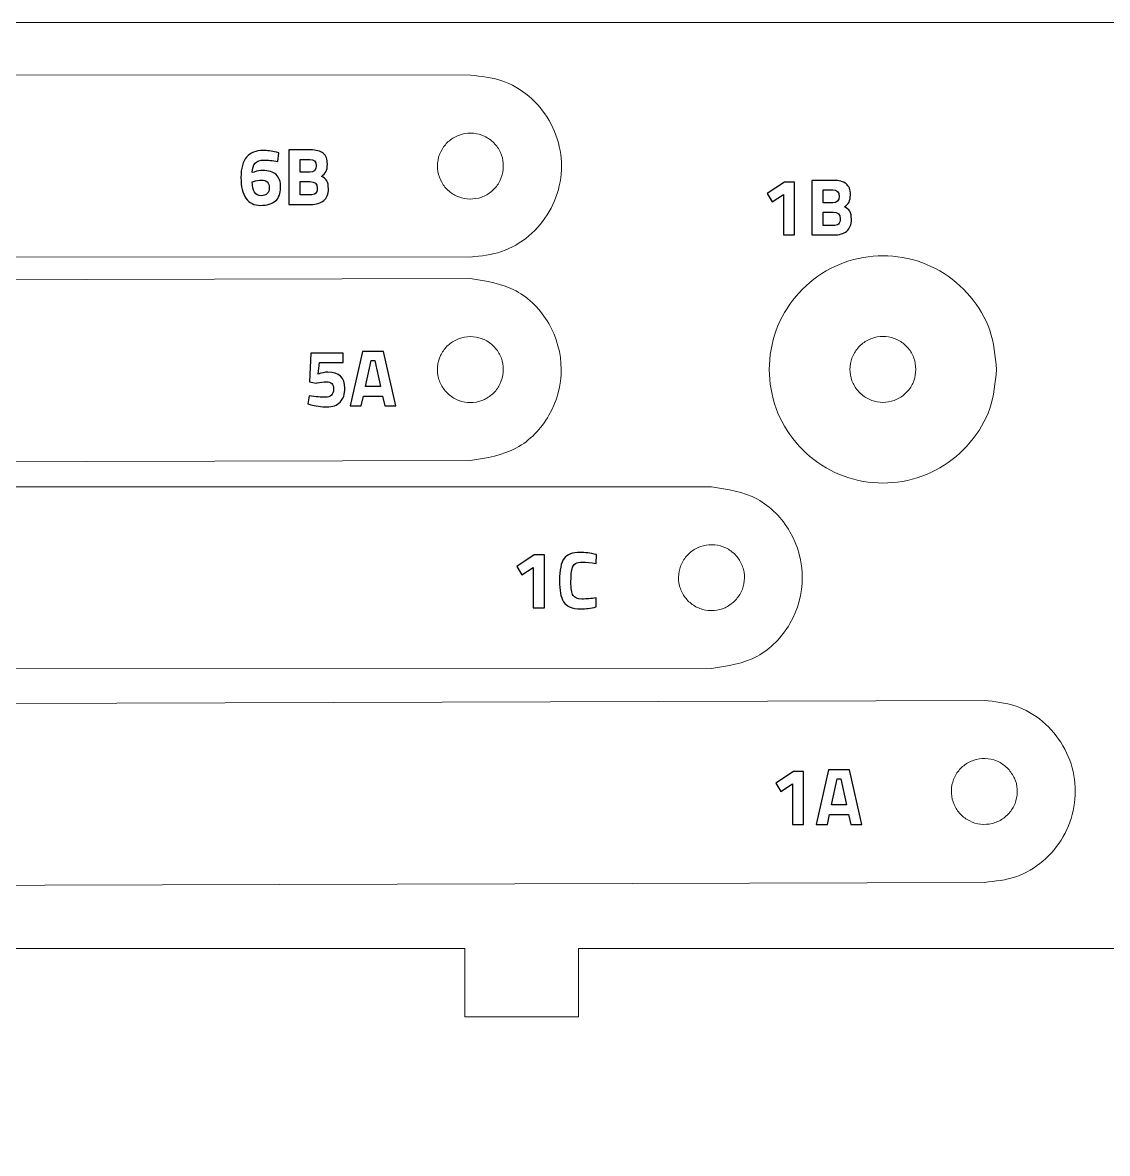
# Model space of a CAD drawing. Header units: millimetres. Extents: x -81 to 463, y -143 to -16.
# Drawn here: x 119.08 to 166.79, y -78.55 to -28.81 of the extents above; entities that cross this region are included whole.
import ezdxf

# ---------------------------------------------------------------- set-up
doc = ezdxf.new("R2010")
doc.units = ezdxf.units.MM
doc.header["$MEASUREMENT"] = 0
doc.layers.add('Layer 1', color=7, linetype='Continuous')

msp = doc.modelspace()

# ---------------------------------------------------------------- linework, layer by layer
at = {"layer": 'Layer 1', "lineweight": 9}
msp.add_lwpolyline([(71.367, -128.295), (240.489, -128.295), (240.489, -28.812), (71.367, -28.812), (71.367, -128.295)], close=True, dxfattribs=at)
for points in [[(99.376, -31.112), (99.376, -31.112), (138.776, -31.124), (138.776, -31.124)], [(99.374, -39.113), (99.374, -39.113), (138.774, -39.123), (138.774, -39.123)], [(99.363, -40.172), (99.363, -40.172), (138.763, -40.073), (138.763, -40.073)], [(99.383, -48.172), (99.383, -48.172), (138.783, -48.073), (138.783, -48.073)], [(99.38, -49.231), (99.38, -49.231), (149.38, -49.227), (149.38, -49.227)], [(99.38, -57.231), (99.38, -57.231), (149.38, -57.227), (149.38, -57.227)], [(99.366, -58.819), (99.366, -58.819), (161.365, -58.63), (161.365, -58.63)], [(99.391, -66.819), (99.391, -66.819), (161.389, -66.63), (161.389, -66.63)], [(89.864, -69.542), (89.864, -69.542), (138.524, -69.542), (138.524, -69.542)], [(138.524, -69.542), (138.524, -69.542), (138.524, -72.543), (138.524, -72.543)], [(143.524, -72.543), (143.524, -72.543), (143.524, -69.542), (143.524, -69.542)], [(143.524, -69.542), (143.524, -69.542), (190.924, -69.542), (190.924, -69.542)], [(138.524, -72.543), (138.524, -72.543), (143.524, -72.543), (143.524, -72.543)]]:
    msp.add_open_spline(points, degree=3, dxfattribs=at)
for points, knots in [([(138.774, -39.123), (139.242, -39.076), (139.71, -39.028), (140.149, -38.881), (140.149, -38.881), (140.583, -38.735), (140.988, -38.492), (141.342, -38.193), (141.342, -38.193), (141.701, -37.89), (142.007, -37.529), (142.241, -37.125), (142.241, -37.125), (142.475, -36.721), (142.638, -36.273), (142.718, -35.812), (142.718, -35.812), (142.798, -35.358), (142.798, -34.89), (142.719, -34.436), (142.719, -34.436), (142.638, -33.975), (142.476, -33.527), (142.242, -33.123), (142.242, -33.123), (142.008, -32.719), (141.703, -32.358), (141.344, -32.054), (141.344, -32.054), (140.99, -31.755), (140.584, -31.512), (140.151, -31.366), (140.151, -31.366), (139.712, -31.218), (139.244, -31.171), (138.776, -31.123)], [0, 0, 0, 0, 0.1, 0.1, 0.1, 0.1, 0.2, 0.2, 0.2, 0.2, 0.3, 0.3, 0.3, 0.3, 0.4, 0.4, 0.4, 0.4, 0.5, 0.5, 0.5, 0.5, 0.6, 0.6, 0.6, 0.6, 0.7, 0.7, 0.7, 0.7, 0.8, 0.8, 0.8, 0.8, 1, 1, 1, 1]), ([(140.201, -35.386), (140.215, -35.217), (140.228, -35.047), (140.204, -34.88), (140.204, -34.88), (140.181, -34.717), (140.121, -34.556), (140.038, -34.41), (140.038, -34.41), (139.953, -34.263), (139.845, -34.13), (139.716, -34.02), (139.716, -34.02), (139.587, -33.91), (139.439, -33.823), (139.28, -33.764), (139.28, -33.764), (139.123, -33.706), (138.956, -33.675), (138.789, -33.673), (138.789, -33.673), (138.62, -33.672), (138.45, -33.7), (138.29, -33.757), (138.29, -33.757), (138.13, -33.813), (137.981, -33.898), (137.85, -34.006), (137.85, -34.006), (137.721, -34.113), (137.611, -34.242), (137.526, -34.386), (137.526, -34.386), (137.44, -34.532), (137.38, -34.693), (137.349, -34.86), (137.349, -34.86), (137.318, -35.026), (137.317, -35.199), (137.345, -35.366), (137.345, -35.366), (137.373, -35.53), (137.43, -35.69), (137.512, -35.836), (137.512, -35.836), (137.596, -35.983), (137.705, -36.116), (137.834, -36.226), (137.834, -36.226), (137.963, -36.336), (138.112, -36.423), (138.27, -36.482), (138.27, -36.482), (138.427, -36.541), (138.594, -36.571), (138.761, -36.573), (138.761, -36.573), (138.93, -36.575), (139.101, -36.546), (139.26, -36.49), (139.26, -36.49), (139.419, -36.433), (139.568, -36.348), (139.7, -36.24), (139.7, -36.24), (139.83, -36.133), (139.943, -36.005), (140.024, -35.86), (140.024, -35.86), (140.105, -35.714), (140.153, -35.55), (140.201, -35.386)], [0, 0, 0, 0, 0.052632, 0.052632, 0.052632, 0.052632, 0.105263, 0.105263, 0.105263, 0.105263, 0.157895, 0.157895, 0.157895, 0.157895, 0.210526, 0.210526, 0.210526, 0.210526, 0.263158, 0.263158, 0.263158, 0.263158, 0.315789, 0.315789, 0.315789, 0.315789, 0.368421, 0.368421, 0.368421, 0.368421, 0.421053, 0.421053, 0.421053, 0.421053, 0.473684, 0.473684, 0.473684, 0.473684, 0.526316, 0.526316, 0.526316, 0.526316, 0.578947, 0.578947, 0.578947, 0.578947, 0.631579, 0.631579, 0.631579, 0.631579, 0.684211, 0.684211, 0.684211, 0.684211, 0.736842, 0.736842, 0.736842, 0.736842, 0.789474, 0.789474, 0.789474, 0.789474, 0.842105, 0.842105, 0.842105, 0.842105, 0.894737, 0.894737, 0.894737, 0.894737, 1, 1, 1, 1]), ([(161.92, -44.066), (161.86, -43.481), (161.8, -42.896), (161.615, -42.347), (161.615, -42.347), (161.433, -41.806), (161.13, -41.3), (160.756, -40.858), (160.756, -40.858), (160.376, -40.41), (159.925, -40.028), (159.42, -39.735), (159.42, -39.735), (158.915, -39.443), (158.356, -39.24), (157.78, -39.14), (157.78, -39.14), (157.212, -39.041), (156.627, -39.041), (156.06, -39.14), (156.06, -39.14), (155.484, -39.24), (154.926, -39.443), (154.42, -39.735), (154.42, -39.735), (153.914, -40.028), (153.459, -40.41), (153.084, -40.858), (153.084, -40.858), (152.715, -41.3), (152.422, -41.806), (152.224, -42.347), (152.224, -42.347), (152.024, -42.896), (151.92, -43.481), (151.92, -44.066), (151.92, -44.066), (151.92, -44.65), (152.024, -45.235), (152.224, -45.784), (152.224, -45.784), (152.422, -46.325), (152.715, -46.831), (153.084, -47.273), (153.084, -47.273), (153.459, -47.721), (153.914, -48.103), (154.42, -48.396), (154.42, -48.396), (154.926, -48.688), (155.484, -48.891), (156.06, -48.991), (156.06, -48.991), (156.627, -49.09), (157.212, -49.09), (157.78, -48.991), (157.78, -48.991), (158.356, -48.891), (158.915, -48.688), (159.42, -48.396), (159.42, -48.396), (159.925, -48.103), (160.376, -47.721), (160.756, -47.273), (160.756, -47.273), (161.13, -46.831), (161.433, -46.325), (161.615, -45.784), (161.615, -45.784), (161.8, -45.235), (161.86, -44.65), (161.92, -44.066)], [0, 0, 0, 0, 0.052632, 0.052632, 0.052632, 0.052632, 0.105263, 0.105263, 0.105263, 0.105263, 0.157895, 0.157895, 0.157895, 0.157895, 0.210526, 0.210526, 0.210526, 0.210526, 0.263158, 0.263158, 0.263158, 0.263158, 0.315789, 0.315789, 0.315789, 0.315789, 0.368421, 0.368421, 0.368421, 0.368421, 0.421053, 0.421053, 0.421053, 0.421053, 0.473684, 0.473684, 0.473684, 0.473684, 0.526316, 0.526316, 0.526316, 0.526316, 0.578947, 0.578947, 0.578947, 0.578947, 0.631579, 0.631579, 0.631579, 0.631579, 0.684211, 0.684211, 0.684211, 0.684211, 0.736842, 0.736842, 0.736842, 0.736842, 0.789474, 0.789474, 0.789474, 0.789474, 0.842105, 0.842105, 0.842105, 0.842105, 0.894737, 0.894737, 0.894737, 0.894737, 1, 1, 1, 1]), ([(138.783, -48.073), (139.487, -47.961), (140.191, -47.848), (140.798, -47.52), (140.798, -47.52), (141.387, -47.202), (141.885, -46.681), (142.228, -46.082), (142.228, -46.082), (142.581, -45.464), (142.77, -44.763), (142.768, -44.063), (142.768, -44.063), (142.766, -43.363), (142.574, -42.663), (142.218, -42.047), (142.218, -42.047), (141.872, -41.45), (141.372, -40.931), (140.781, -40.616), (140.781, -40.616), (140.172, -40.291), (139.468, -40.182), (138.763, -40.073)], [0, 0, 0, 0, 0.142857, 0.142857, 0.142857, 0.142857, 0.285714, 0.285714, 0.285714, 0.285714, 0.428571, 0.428571, 0.428571, 0.428571, 0.571429, 0.571429, 0.571429, 0.571429, 0.714286, 0.714286, 0.714286, 0.714286, 1, 1, 1, 1]), ([(140.218, -44.197), (140.215, -44.026), (140.212, -43.856), (140.172, -43.693), (140.172, -43.693), (140.133, -43.532), (140.058, -43.378), (139.961, -43.241), (139.961, -43.241), (139.862, -43.102), (139.741, -42.981), (139.603, -42.884), (139.603, -42.884), (139.464, -42.787), (139.307, -42.715), (139.143, -42.671), (139.143, -42.671), (138.982, -42.629), (138.813, -42.614), (138.647, -42.629), (138.647, -42.629), (138.478, -42.644), (138.311, -42.688), (138.158, -42.76), (138.158, -42.76), (138.004, -42.832), (137.864, -42.931), (137.744, -43.051), (137.744, -43.051), (137.626, -43.17), (137.529, -43.309), (137.459, -43.461), (137.459, -43.461), (137.387, -43.614), (137.343, -43.781), (137.328, -43.949), (137.328, -43.949), (137.314, -44.118), (137.329, -44.29), (137.374, -44.453), (137.374, -44.453), (137.418, -44.615), (137.49, -44.768), (137.585, -44.905), (137.585, -44.905), (137.683, -45.044), (137.805, -45.165), (137.944, -45.262), (137.944, -45.262), (138.083, -45.359), (138.239, -45.432), (138.403, -45.475), (138.403, -45.475), (138.564, -45.518), (138.733, -45.532), (138.9, -45.518), (138.9, -45.518), (139.069, -45.503), (139.235, -45.458), (139.388, -45.386), (139.388, -45.386), (139.541, -45.314), (139.681, -45.215), (139.802, -45.095), (139.802, -45.095), (139.921, -44.976), (140.021, -44.838), (140.087, -44.686), (140.087, -44.686), (140.154, -44.532), (140.186, -44.364), (140.218, -44.197)], [0, 0, 0, 0, 0.052632, 0.052632, 0.052632, 0.052632, 0.105263, 0.105263, 0.105263, 0.105263, 0.157895, 0.157895, 0.157895, 0.157895, 0.210526, 0.210526, 0.210526, 0.210526, 0.263158, 0.263158, 0.263158, 0.263158, 0.315789, 0.315789, 0.315789, 0.315789, 0.368421, 0.368421, 0.368421, 0.368421, 0.421053, 0.421053, 0.421053, 0.421053, 0.473684, 0.473684, 0.473684, 0.473684, 0.526316, 0.526316, 0.526316, 0.526316, 0.578947, 0.578947, 0.578947, 0.578947, 0.631579, 0.631579, 0.631579, 0.631579, 0.684211, 0.684211, 0.684211, 0.684211, 0.736842, 0.736842, 0.736842, 0.736842, 0.789474, 0.789474, 0.789474, 0.789474, 0.842105, 0.842105, 0.842105, 0.842105, 0.894737, 0.894737, 0.894737, 0.894737, 1, 1, 1, 1]), ([(158.37, -44.066), (158.353, -43.896), (158.335, -43.727), (158.282, -43.567), (158.282, -43.567), (158.229, -43.41), (158.141, -43.264), (158.032, -43.135), (158.032, -43.135), (157.922, -43.005), (157.791, -42.895), (157.645, -42.81), (157.645, -42.81), (157.498, -42.725), (157.336, -42.666), (157.169, -42.637), (157.169, -42.637), (157.005, -42.608), (156.835, -42.608), (156.671, -42.637), (156.671, -42.637), (156.504, -42.666), (156.342, -42.725), (156.195, -42.81), (156.195, -42.81), (156.048, -42.895), (155.916, -43.005), (155.808, -43.135), (155.808, -43.135), (155.7, -43.264), (155.616, -43.41), (155.558, -43.567), (155.558, -43.567), (155.5, -43.727), (155.47, -43.896), (155.47, -44.066), (155.47, -44.066), (155.47, -44.235), (155.5, -44.405), (155.558, -44.564), (155.558, -44.564), (155.616, -44.721), (155.7, -44.867), (155.808, -44.996), (155.808, -44.996), (155.916, -45.126), (156.048, -45.236), (156.195, -45.321), (156.195, -45.321), (156.342, -45.406), (156.504, -45.465), (156.671, -45.494), (156.671, -45.494), (156.835, -45.523), (157.005, -45.523), (157.169, -45.494), (157.169, -45.494), (157.336, -45.465), (157.498, -45.406), (157.645, -45.321), (157.645, -45.321), (157.791, -45.236), (157.922, -45.126), (158.032, -44.996), (158.032, -44.996), (158.141, -44.867), (158.229, -44.721), (158.282, -44.564), (158.282, -44.564), (158.335, -44.405), (158.353, -44.235), (158.37, -44.066)], [0, 0, 0, 0, 0.052632, 0.052632, 0.052632, 0.052632, 0.105263, 0.105263, 0.105263, 0.105263, 0.157895, 0.157895, 0.157895, 0.157895, 0.210526, 0.210526, 0.210526, 0.210526, 0.263158, 0.263158, 0.263158, 0.263158, 0.315789, 0.315789, 0.315789, 0.315789, 0.368421, 0.368421, 0.368421, 0.368421, 0.421053, 0.421053, 0.421053, 0.421053, 0.473684, 0.473684, 0.473684, 0.473684, 0.526316, 0.526316, 0.526316, 0.526316, 0.578947, 0.578947, 0.578947, 0.578947, 0.631579, 0.631579, 0.631579, 0.631579, 0.684211, 0.684211, 0.684211, 0.684211, 0.736842, 0.736842, 0.736842, 0.736842, 0.789474, 0.789474, 0.789474, 0.789474, 0.842105, 0.842105, 0.842105, 0.842105, 0.894737, 0.894737, 0.894737, 0.894737, 1, 1, 1, 1]), ([(149.38, -57.228), (150.084, -57.117), (150.788, -57.006), (151.396, -56.679), (151.396, -56.679), (151.985, -56.362), (152.484, -55.843), (152.828, -55.244), (152.828, -55.244), (153.183, -54.628), (153.373, -53.928), (153.373, -53.227), (153.373, -53.227), (153.373, -52.527), (153.182, -51.827), (152.828, -51.21), (152.828, -51.21), (152.483, -50.612), (151.985, -50.092), (151.395, -49.776), (151.395, -49.776), (150.787, -49.449), (150.083, -49.339), (149.379, -49.228)], [0, 0, 0, 0, 0.142857, 0.142857, 0.142857, 0.142857, 0.285714, 0.285714, 0.285714, 0.285714, 0.428571, 0.428571, 0.428571, 0.428571, 0.571429, 0.571429, 0.571429, 0.571429, 0.714286, 0.714286, 0.714286, 0.714286, 1, 1, 1, 1]), ([(150.392, -54.265), (150.501, -54.135), (150.61, -54.004), (150.687, -53.854), (150.687, -53.854), (150.762, -53.707), (150.806, -53.541), (150.822, -53.374), (150.822, -53.374), (150.838, -53.204), (150.826, -53.033), (150.784, -52.869), (150.784, -52.869), (150.743, -52.705), (150.671, -52.548), (150.576, -52.408), (150.576, -52.408), (150.481, -52.27), (150.363, -52.149), (150.227, -52.051), (150.227, -52.051), (150.09, -51.952), (149.935, -51.878), (149.771, -51.832), (149.771, -51.832), (149.608, -51.786), (149.437, -51.769), (149.268, -51.782), (149.268, -51.782), (149.101, -51.795), (148.937, -51.837), (148.785, -51.905), (148.785, -51.905), (148.63, -51.975), (148.488, -52.072), (148.366, -52.19), (148.366, -52.19), (148.245, -52.309), (148.145, -52.448), (148.071, -52.601), (148.071, -52.601), (147.999, -52.752), (147.953, -52.915), (147.936, -53.081), (147.936, -53.081), (147.919, -53.25), (147.932, -53.422), (147.974, -53.586), (147.974, -53.586), (148.016, -53.75), (148.087, -53.907), (148.183, -54.047), (148.183, -54.047), (148.277, -54.185), (148.396, -54.306), (148.531, -54.404), (148.531, -54.404), (148.669, -54.503), (148.824, -54.578), (148.987, -54.624), (148.987, -54.624), (149.15, -54.669), (149.321, -54.685), (149.49, -54.673), (149.49, -54.673), (149.658, -54.661), (149.825, -54.622), (149.974, -54.55), (149.974, -54.55), (150.125, -54.477), (150.259, -54.371), (150.392, -54.265)], [0, 0, 0, 0, 0.052632, 0.052632, 0.052632, 0.052632, 0.105263, 0.105263, 0.105263, 0.105263, 0.157895, 0.157895, 0.157895, 0.157895, 0.210526, 0.210526, 0.210526, 0.210526, 0.263158, 0.263158, 0.263158, 0.263158, 0.315789, 0.315789, 0.315789, 0.315789, 0.368421, 0.368421, 0.368421, 0.368421, 0.421053, 0.421053, 0.421053, 0.421053, 0.473684, 0.473684, 0.473684, 0.473684, 0.526316, 0.526316, 0.526316, 0.526316, 0.578947, 0.578947, 0.578947, 0.578947, 0.631579, 0.631579, 0.631579, 0.631579, 0.684211, 0.684211, 0.684211, 0.684211, 0.736842, 0.736842, 0.736842, 0.736842, 0.789474, 0.789474, 0.789474, 0.789474, 0.842105, 0.842105, 0.842105, 0.842105, 0.894737, 0.894737, 0.894737, 0.894737, 1, 1, 1, 1]), ([(161.39, -66.631), (161.857, -66.582), (162.325, -66.533), (162.764, -66.383), (162.764, -66.383), (163.196, -66.236), (163.601, -65.992), (163.953, -65.692), (163.953, -65.692), (164.311, -65.387), (164.616, -65.025), (164.849, -64.621), (164.849, -64.621), (165.081, -64.216), (165.242, -63.768), (165.321, -63.307), (165.321, -63.307), (165.399, -62.852), (165.398, -62.385), (165.317, -61.931), (165.317, -61.931), (165.235, -61.47), (165.071, -61.024), (164.836, -60.62), (164.836, -60.62), (164.601, -60.217), (164.295, -59.857), (163.935, -59.554), (163.935, -59.554), (163.58, -59.256), (163.174, -59.014), (162.741, -58.87), (162.741, -58.87), (162.301, -58.724), (161.833, -58.677), (161.366, -58.631)], [0, 0, 0, 0, 0.1, 0.1, 0.1, 0.1, 0.2, 0.2, 0.2, 0.2, 0.3, 0.3, 0.3, 0.3, 0.4, 0.4, 0.4, 0.4, 0.5, 0.5, 0.5, 0.5, 0.6, 0.6, 0.6, 0.6, 0.7, 0.7, 0.7, 0.7, 0.8, 0.8, 0.8, 0.8, 1, 1, 1, 1]), ([(162.428, -61.631), (162.299, -61.52), (162.169, -61.41), (162.021, -61.331), (162.021, -61.331), (161.875, -61.254), (161.709, -61.208), (161.542, -61.19), (161.542, -61.19), (161.373, -61.172), (161.202, -61.182), (161.037, -61.221), (161.037, -61.221), (160.873, -61.261), (160.715, -61.33), (160.574, -61.424), (160.574, -61.424), (160.435, -61.517), (160.312, -61.634), (160.213, -61.768), (160.213, -61.768), (160.112, -61.904), (160.035, -62.058), (159.987, -62.221), (159.987, -62.221), (159.939, -62.383), (159.92, -62.554), (159.931, -62.724), (159.931, -62.724), (159.941, -62.89), (159.981, -63.055), (160.048, -63.209), (160.048, -63.209), (160.115, -63.364), (160.21, -63.508), (160.327, -63.63), (160.327, -63.63), (160.444, -63.753), (160.583, -63.855), (160.735, -63.931), (160.735, -63.931), (160.884, -64.005), (161.047, -64.052), (161.213, -64.072), (161.213, -64.072), (161.381, -64.091), (161.553, -64.08), (161.718, -64.04), (161.718, -64.04), (161.883, -64.001), (162.041, -63.932), (162.182, -63.838), (162.182, -63.838), (162.321, -63.745), (162.444, -63.628), (162.543, -63.494), (162.543, -63.494), (162.644, -63.358), (162.721, -63.203), (162.769, -63.041), (162.769, -63.041), (162.816, -62.879), (162.835, -62.708), (162.825, -62.538), (162.825, -62.538), (162.815, -62.37), (162.778, -62.203), (162.708, -62.053), (162.708, -62.053), (162.637, -61.901), (162.533, -61.766), (162.428, -61.631)], [0, 0, 0, 0, 0.052632, 0.052632, 0.052632, 0.052632, 0.105263, 0.105263, 0.105263, 0.105263, 0.157895, 0.157895, 0.157895, 0.157895, 0.210526, 0.210526, 0.210526, 0.210526, 0.263158, 0.263158, 0.263158, 0.263158, 0.315789, 0.315789, 0.315789, 0.315789, 0.368421, 0.368421, 0.368421, 0.368421, 0.421053, 0.421053, 0.421053, 0.421053, 0.473684, 0.473684, 0.473684, 0.473684, 0.526316, 0.526316, 0.526316, 0.526316, 0.578947, 0.578947, 0.578947, 0.578947, 0.631579, 0.631579, 0.631579, 0.631579, 0.684211, 0.684211, 0.684211, 0.684211, 0.736842, 0.736842, 0.736842, 0.736842, 0.789474, 0.789474, 0.789474, 0.789474, 0.842105, 0.842105, 0.842105, 0.842105, 0.894737, 0.894737, 0.894737, 0.894737, 1, 1, 1, 1])]:
    msp.add_open_spline(points, degree=3, knots=knots, dxfattribs=at)
at = {"layer": 'Layer 1'}
for points, knots in [([(130.308, -34.914), (130.068, -34.879), (129.86, -34.861), (129.683, -34.861), (129.683, -34.861), (129.349, -34.861), (129.182, -35.042), (129.182, -35.404), (129.182, -35.404), (129.182, -35.404), (129.256, -35.383), (129.256, -35.383), (129.256, -35.383), (129.412, -35.338), (129.535, -35.316), (129.627, -35.316), (129.627, -35.316), (129.893, -35.316), (130.093, -35.377), (130.227, -35.499), (130.227, -35.499), (130.361, -35.622), (130.428, -35.812), (130.428, -36.069), (130.428, -36.069), (130.428, -36.327), (130.352, -36.521), (130.202, -36.653), (130.202, -36.653), (130.051, -36.785), (129.833, -36.851), (129.548, -36.851), (129.548, -36.851), (129.262, -36.851), (129.046, -36.747), (128.9, -36.538), (128.9, -36.538), (128.754, -36.33), (128.681, -36.024), (128.681, -35.619), (128.681, -35.619), (128.681, -35.215), (128.765, -34.917), (128.932, -34.725), (128.932, -34.725), (129.099, -34.533), (129.339, -34.438), (129.652, -34.438), (129.652, -34.438), (129.835, -34.438), (130.031, -34.464), (130.241, -34.515), (130.241, -34.515), (130.241, -34.515), (130.35, -34.54), (130.35, -34.54), (130.35, -34.54), (130.35, -34.54), (130.308, -34.914), (130.308, -34.914)], [0, 0, 0, 0, 0.0625, 0.0625, 0.0625, 0.0625, 0.125, 0.125, 0.125, 0.125, 0.1875, 0.1875, 0.1875, 0.1875, 0.25, 0.25, 0.25, 0.25, 0.3125, 0.3125, 0.3125, 0.3125, 0.375, 0.375, 0.375, 0.375, 0.4375, 0.4375, 0.4375, 0.4375, 0.5, 0.5, 0.5, 0.5, 0.5625, 0.5625, 0.5625, 0.5625, 0.625, 0.625, 0.625, 0.625, 0.6875, 0.6875, 0.6875, 0.6875, 0.75, 0.75, 0.75, 0.75, 0.8125, 0.8125, 0.8125, 0.8125, 0.875, 0.875, 0.875, 0.875, 1, 1, 1, 1]), ([(130.795, -34.409), (130.795, -34.409), (131.737, -34.409), (131.737, -34.409), (131.737, -34.409), (131.986, -34.409), (132.173, -34.459), (132.298, -34.559), (132.298, -34.559), (132.422, -34.659), (132.484, -34.821), (132.484, -35.044), (132.484, -35.044), (132.484, -35.178), (132.464, -35.285), (132.424, -35.364), (132.424, -35.364), (132.385, -35.443), (132.316, -35.512), (132.22, -35.574), (132.22, -35.574), (132.326, -35.618), (132.404, -35.683), (132.454, -35.768), (132.454, -35.768), (132.505, -35.852), (132.53, -35.97), (132.53, -36.12), (132.53, -36.12), (132.53, -36.353), (132.462, -36.526), (132.326, -36.639), (132.326, -36.639), (132.189, -36.752), (131.998, -36.808), (131.751, -36.808), (131.751, -36.808), (131.751, -36.808), (130.795, -36.808), (130.795, -36.808), (130.795, -36.808), (130.795, -36.808), (130.795, -34.409), (130.795, -34.409)], [0, 0, 0, 0, 0.083333, 0.083333, 0.083333, 0.083333, 0.166667, 0.166667, 0.166667, 0.166667, 0.25, 0.25, 0.25, 0.25, 0.333333, 0.333333, 0.333333, 0.333333, 0.416667, 0.416667, 0.416667, 0.416667, 0.5, 0.5, 0.5, 0.5, 0.583333, 0.583333, 0.583333, 0.583333, 0.666667, 0.666667, 0.666667, 0.666667, 0.75, 0.75, 0.75, 0.75, 0.833333, 0.833333, 0.833333, 0.833333, 1, 1, 1, 1]), ([(131.712, -34.826), (131.712, -34.826), (131.281, -34.826), (131.281, -34.826), (131.281, -34.826), (131.281, -34.826), (131.281, -35.397), (131.281, -35.397), (131.281, -35.397), (131.281, -35.397), (131.715, -35.397), (131.715, -35.397), (131.715, -35.397), (131.899, -35.397), (131.991, -35.302), (131.991, -35.111), (131.991, -35.111), (131.991, -34.921), (131.898, -34.826), (131.712, -34.826)], [0, 0, 0, 0, 0.166667, 0.166667, 0.166667, 0.166667, 0.333333, 0.333333, 0.333333, 0.333333, 0.5, 0.5, 0.5, 0.5, 0.666667, 0.666667, 0.666667, 0.666667, 1, 1, 1, 1]), ([(129.585, -35.739), (129.474, -35.739), (129.359, -35.759), (129.239, -35.799), (129.239, -35.799), (129.239, -35.799), (129.179, -35.817), (129.179, -35.817), (129.179, -35.817), (129.179, -36.224), (129.311, -36.427), (129.574, -36.427), (129.574, -36.427), (129.687, -36.427), (129.774, -36.396), (129.835, -36.334), (129.835, -36.334), (129.896, -36.272), (129.927, -36.184), (129.927, -36.071), (129.927, -36.071), (129.927, -35.85), (129.813, -35.739), (129.585, -35.739)], [0, 0, 0, 0, 0.142857, 0.142857, 0.142857, 0.142857, 0.285714, 0.285714, 0.285714, 0.285714, 0.428571, 0.428571, 0.428571, 0.428571, 0.571429, 0.571429, 0.571429, 0.571429, 0.714286, 0.714286, 0.714286, 0.714286, 1, 1, 1, 1]), ([(131.726, -35.806), (131.726, -35.806), (131.281, -35.806), (131.281, -35.806), (131.281, -35.806), (131.281, -35.806), (131.281, -36.392), (131.281, -36.392), (131.281, -36.392), (131.281, -36.392), (131.726, -36.392), (131.726, -36.392), (131.726, -36.392), (131.832, -36.392), (131.91, -36.371), (131.961, -36.328), (131.961, -36.328), (132.011, -36.286), (132.036, -36.209), (132.036, -36.096), (132.036, -36.096), (132.036, -35.903), (131.933, -35.806), (131.726, -35.806)], [0, 0, 0, 0, 0.142857, 0.142857, 0.142857, 0.142857, 0.285714, 0.285714, 0.285714, 0.285714, 0.428571, 0.428571, 0.428571, 0.428571, 0.571429, 0.571429, 0.571429, 0.571429, 0.714286, 0.714286, 0.714286, 0.714286, 1, 1, 1, 1]), ([(153.798, -35.753), (153.798, -35.753), (154.74, -35.753), (154.74, -35.753), (154.74, -35.753), (154.989, -35.753), (155.176, -35.803), (155.3, -35.903), (155.3, -35.903), (155.425, -36.003), (155.488, -36.165), (155.488, -36.388), (155.488, -36.388), (155.488, -36.522), (155.468, -36.629), (155.428, -36.707), (155.428, -36.707), (155.387, -36.786), (155.319, -36.856), (155.223, -36.917), (155.223, -36.917), (155.329, -36.962), (155.407, -37.026), (155.458, -37.111), (155.458, -37.111), (155.508, -37.196), (155.533, -37.313), (155.533, -37.464), (155.533, -37.464), (155.533, -37.697), (155.465, -37.87), (155.329, -37.983), (155.329, -37.983), (155.192, -38.096), (155.001, -38.152), (154.754, -38.152), (154.754, -38.152), (154.754, -38.152), (153.798, -38.152), (153.798, -38.152), (153.798, -38.152), (153.798, -38.152), (153.798, -35.753), (153.798, -35.753)], [0, 0, 0, 0, 0.083333, 0.083333, 0.083333, 0.083333, 0.166667, 0.166667, 0.166667, 0.166667, 0.25, 0.25, 0.25, 0.25, 0.333333, 0.333333, 0.333333, 0.333333, 0.416667, 0.416667, 0.416667, 0.416667, 0.5, 0.5, 0.5, 0.5, 0.583333, 0.583333, 0.583333, 0.583333, 0.666667, 0.666667, 0.666667, 0.666667, 0.75, 0.75, 0.75, 0.75, 0.833333, 0.833333, 0.833333, 0.833333, 1, 1, 1, 1]), ([(153.036, -35.824), (153.036, -35.824), (153.036, -38.152), (153.036, -38.152), (153.036, -38.152), (153.036, -38.152), (152.549, -38.152), (152.549, -38.152), (152.549, -38.152), (152.549, -38.152), (152.549, -36.374), (152.549, -36.374), (152.549, -36.374), (152.549, -36.374), (152.044, -36.698), (152.044, -36.698), (152.044, -36.698), (152.044, -36.698), (151.822, -36.335), (151.822, -36.335), (151.822, -36.335), (151.822, -36.335), (152.591, -35.824), (152.591, -35.824), (152.591, -35.824), (152.591, -35.824), (153.036, -35.824), (153.036, -35.824)], [0, 0, 0, 0, 0.125, 0.125, 0.125, 0.125, 0.25, 0.25, 0.25, 0.25, 0.375, 0.375, 0.375, 0.375, 0.5, 0.5, 0.5, 0.5, 0.625, 0.625, 0.625, 0.625, 0.75, 0.75, 0.75, 0.75, 1, 1, 1, 1]), ([(154.715, -36.169), (154.715, -36.169), (154.285, -36.169), (154.285, -36.169), (154.285, -36.169), (154.285, -36.169), (154.285, -36.741), (154.285, -36.741), (154.285, -36.741), (154.285, -36.741), (154.718, -36.741), (154.718, -36.741), (154.718, -36.741), (154.902, -36.741), (154.994, -36.645), (154.994, -36.455), (154.994, -36.455), (154.994, -36.264), (154.901, -36.169), (154.715, -36.169)], [0, 0, 0, 0, 0.166667, 0.166667, 0.166667, 0.166667, 0.333333, 0.333333, 0.333333, 0.333333, 0.5, 0.5, 0.5, 0.5, 0.666667, 0.666667, 0.666667, 0.666667, 1, 1, 1, 1]), ([(154.729, -37.15), (154.729, -37.15), (154.285, -37.15), (154.285, -37.15), (154.285, -37.15), (154.285, -37.15), (154.285, -37.736), (154.285, -37.736), (154.285, -37.736), (154.285, -37.736), (154.729, -37.736), (154.729, -37.736), (154.729, -37.736), (154.835, -37.736), (154.913, -37.715), (154.964, -37.672), (154.964, -37.672), (155.014, -37.63), (155.039, -37.552), (155.039, -37.439), (155.039, -37.439), (155.039, -37.246), (154.936, -37.15), (154.729, -37.15)], [0, 0, 0, 0, 0.142857, 0.142857, 0.142857, 0.142857, 0.285714, 0.285714, 0.285714, 0.285714, 0.428571, 0.428571, 0.428571, 0.428571, 0.571429, 0.571429, 0.571429, 0.571429, 0.714286, 0.714286, 0.714286, 0.714286, 1, 1, 1, 1]), ([(133.182, -43.346), (133.182, -43.346), (133.182, -43.769), (133.182, -43.769), (133.182, -43.769), (133.182, -43.769), (132.141, -43.769), (132.141, -43.769), (132.141, -43.769), (132.141, -43.769), (132.081, -44.274), (132.081, -44.274), (132.081, -44.274), (132.227, -44.217), (132.366, -44.189), (132.498, -44.189), (132.498, -44.189), (133.001, -44.189), (133.253, -44.423), (133.253, -44.891), (133.253, -44.891), (133.253, -45.155), (133.183, -45.358), (133.045, -45.502), (133.045, -45.502), (132.906, -45.645), (132.709, -45.717), (132.455, -45.717), (132.455, -45.717), (132.347, -45.717), (132.224, -45.706), (132.087, -45.685), (132.087, -45.685), (131.949, -45.664), (131.839, -45.642), (131.757, -45.618), (131.757, -45.618), (131.757, -45.618), (131.63, -45.586), (131.63, -45.586), (131.63, -45.586), (131.63, -45.586), (131.683, -45.226), (131.683, -45.226), (131.683, -45.226), (131.967, -45.271), (132.205, -45.293), (132.395, -45.293), (132.395, -45.293), (132.511, -45.293), (132.599, -45.263), (132.66, -45.202), (132.66, -45.202), (132.721, -45.141), (132.752, -45.053), (132.752, -44.939), (132.752, -44.939), (132.752, -44.825), (132.726, -44.742), (132.674, -44.69), (132.674, -44.69), (132.622, -44.638), (132.55, -44.613), (132.455, -44.613), (132.455, -44.613), (132.298, -44.613), (132.159, -44.628), (132.039, -44.658), (132.039, -44.658), (132.039, -44.658), (131.986, -44.673), (131.986, -44.673), (131.986, -44.673), (131.986, -44.673), (131.697, -44.606), (131.697, -44.606), (131.697, -44.606), (131.697, -44.606), (131.76, -43.346), (131.76, -43.346), (131.76, -43.346), (131.76, -43.346), (133.182, -43.346), (133.182, -43.346)], [0, 0, 0, 0, 0.045455, 0.045455, 0.045455, 0.045455, 0.090909, 0.090909, 0.090909, 0.090909, 0.136364, 0.136364, 0.136364, 0.136364, 0.181818, 0.181818, 0.181818, 0.181818, 0.227273, 0.227273, 0.227273, 0.227273, 0.272727, 0.272727, 0.272727, 0.272727, 0.318182, 0.318182, 0.318182, 0.318182, 0.363636, 0.363636, 0.363636, 0.363636, 0.409091, 0.409091, 0.409091, 0.409091, 0.454545, 0.454545, 0.454545, 0.454545, 0.5, 0.5, 0.5, 0.5, 0.545455, 0.545455, 0.545455, 0.545455, 0.590909, 0.590909, 0.590909, 0.590909, 0.636364, 0.636364, 0.636364, 0.636364, 0.681818, 0.681818, 0.681818, 0.681818, 0.727273, 0.727273, 0.727273, 0.727273, 0.772727, 0.772727, 0.772727, 0.772727, 0.818182, 0.818182, 0.818182, 0.818182, 0.863636, 0.863636, 0.863636, 0.863636, 0.909091, 0.909091, 0.909091, 0.909091, 1, 1, 1, 1]), ([(133.489, -45.674), (133.489, -45.674), (134.029, -43.276), (134.029, -43.276), (134.029, -43.276), (134.029, -43.276), (134.953, -43.276), (134.953, -43.276), (134.953, -43.276), (134.953, -43.276), (135.493, -45.674), (135.493, -45.674), (135.493, -45.674), (135.493, -45.674), (135.006, -45.674), (135.006, -45.674), (135.006, -45.674), (135.006, -45.674), (134.911, -45.241), (134.911, -45.241), (134.911, -45.241), (134.911, -45.241), (134.071, -45.241), (134.071, -45.241), (134.071, -45.241), (134.071, -45.241), (133.976, -45.674), (133.976, -45.674), (133.976, -45.674), (133.976, -45.674), (133.489, -45.674), (133.489, -45.674)], [0, 0, 0, 0, 0.111111, 0.111111, 0.111111, 0.111111, 0.222222, 0.222222, 0.222222, 0.222222, 0.333333, 0.333333, 0.333333, 0.333333, 0.444444, 0.444444, 0.444444, 0.444444, 0.555556, 0.555556, 0.555556, 0.555556, 0.666667, 0.666667, 0.666667, 0.666667, 0.777778, 0.777778, 0.777778, 0.777778, 1, 1, 1, 1]), ([(134.406, -43.678), (134.406, -43.678), (134.163, -44.817), (134.163, -44.817), (134.163, -44.817), (134.163, -44.817), (134.819, -44.817), (134.819, -44.817), (134.819, -44.817), (134.819, -44.817), (134.576, -43.678), (134.576, -43.678), (134.576, -43.678), (134.576, -43.678), (134.406, -43.678), (134.406, -43.678)], [0, 0, 0, 0, 0.2, 0.2, 0.2, 0.2, 0.4, 0.4, 0.4, 0.4, 0.6, 0.6, 0.6, 0.6, 1, 1, 1, 1]), ([(142.029, -52.228), (142.029, -52.228), (142.029, -54.556), (142.029, -54.556), (142.029, -54.556), (142.029, -54.556), (141.542, -54.556), (141.542, -54.556), (141.542, -54.556), (141.542, -54.556), (141.542, -52.778), (141.542, -52.778), (141.542, -52.778), (141.542, -52.778), (141.038, -53.103), (141.038, -53.103), (141.038, -53.103), (141.038, -53.103), (140.815, -52.739), (140.815, -52.739), (140.815, -52.739), (140.815, -52.739), (141.584, -52.228), (141.584, -52.228), (141.584, -52.228), (141.584, -52.228), (142.029, -52.228), (142.029, -52.228)], [0, 0, 0, 0, 0.125, 0.125, 0.125, 0.125, 0.25, 0.25, 0.25, 0.25, 0.375, 0.375, 0.375, 0.375, 0.5, 0.5, 0.5, 0.5, 0.625, 0.625, 0.625, 0.625, 0.75, 0.75, 0.75, 0.75, 1, 1, 1, 1]), ([(144.311, -54.517), (144.062, -54.571), (143.838, -54.598), (143.638, -54.598), (143.638, -54.598), (143.438, -54.598), (143.278, -54.574), (143.158, -54.524), (143.158, -54.524), (143.038, -54.475), (142.944, -54.396), (142.876, -54.288), (142.876, -54.288), (142.807, -54.18), (142.76, -54.053), (142.734, -53.907), (142.734, -53.907), (142.709, -53.761), (142.696, -53.578), (142.696, -53.357), (142.696, -53.357), (142.696, -52.893), (142.761, -52.571), (142.892, -52.388), (142.892, -52.388), (143.022, -52.206), (143.262, -52.115), (143.613, -52.115), (143.613, -52.115), (143.815, -52.115), (144.049, -52.147), (144.315, -52.21), (144.315, -52.21), (144.315, -52.21), (144.301, -52.598), (144.301, -52.598), (144.301, -52.598), (144.068, -52.563), (143.875, -52.545), (143.72, -52.545), (143.72, -52.545), (143.566, -52.545), (143.457, -52.566), (143.391, -52.607), (143.391, -52.607), (143.325, -52.648), (143.276, -52.726), (143.244, -52.842), (143.244, -52.842), (143.213, -52.957), (143.197, -53.153), (143.197, -53.431), (143.197, -53.431), (143.197, -53.708), (143.229, -53.901), (143.294, -54.008), (143.294, -54.008), (143.358, -54.114), (143.488, -54.168), (143.682, -54.168), (143.682, -54.168), (143.876, -54.168), (144.082, -54.152), (144.301, -54.119), (144.301, -54.119), (144.301, -54.119), (144.311, -54.517), (144.311, -54.517)], [0, 0, 0, 0, 0.055556, 0.055556, 0.055556, 0.055556, 0.111111, 0.111111, 0.111111, 0.111111, 0.166667, 0.166667, 0.166667, 0.166667, 0.222222, 0.222222, 0.222222, 0.222222, 0.277778, 0.277778, 0.277778, 0.277778, 0.333333, 0.333333, 0.333333, 0.333333, 0.388889, 0.388889, 0.388889, 0.388889, 0.444444, 0.444444, 0.444444, 0.444444, 0.5, 0.5, 0.5, 0.5, 0.555556, 0.555556, 0.555556, 0.555556, 0.611111, 0.611111, 0.611111, 0.611111, 0.666667, 0.666667, 0.666667, 0.666667, 0.722222, 0.722222, 0.722222, 0.722222, 0.777778, 0.777778, 0.777778, 0.777778, 0.833333, 0.833333, 0.833333, 0.833333, 0.888889, 0.888889, 0.888889, 0.888889, 1, 1, 1, 1]), ([(153.426, -61.752), (153.426, -61.752), (153.426, -64.081), (153.426, -64.081), (153.426, -64.081), (153.426, -64.081), (152.939, -64.081), (152.939, -64.081), (152.939, -64.081), (152.939, -64.081), (152.939, -62.303), (152.939, -62.303), (152.939, -62.303), (152.939, -62.303), (152.434, -62.627), (152.434, -62.627), (152.434, -62.627), (152.434, -62.627), (152.212, -62.264), (152.212, -62.264), (152.212, -62.264), (152.212, -62.264), (152.981, -61.752), (152.981, -61.752), (152.981, -61.752), (152.981, -61.752), (153.426, -61.752), (153.426, -61.752)], [0, 0, 0, 0, 0.125, 0.125, 0.125, 0.125, 0.25, 0.25, 0.25, 0.25, 0.375, 0.375, 0.375, 0.375, 0.5, 0.5, 0.5, 0.5, 0.625, 0.625, 0.625, 0.625, 0.75, 0.75, 0.75, 0.75, 1, 1, 1, 1]), ([(153.987, -64.081), (153.987, -64.081), (154.526, -61.682), (154.526, -61.682), (154.526, -61.682), (154.526, -61.682), (155.451, -61.682), (155.451, -61.682), (155.451, -61.682), (155.451, -61.682), (155.99, -64.081), (155.99, -64.081), (155.99, -64.081), (155.99, -64.081), (155.504, -64.081), (155.504, -64.081), (155.504, -64.081), (155.504, -64.081), (155.408, -63.647), (155.408, -63.647), (155.408, -63.647), (155.408, -63.647), (154.569, -63.647), (154.569, -63.647), (154.569, -63.647), (154.569, -63.647), (154.474, -64.081), (154.474, -64.081), (154.474, -64.081), (154.474, -64.081), (153.987, -64.081), (153.987, -64.081)], [0, 0, 0, 0, 0.111111, 0.111111, 0.111111, 0.111111, 0.222222, 0.222222, 0.222222, 0.222222, 0.333333, 0.333333, 0.333333, 0.333333, 0.444444, 0.444444, 0.444444, 0.444444, 0.555556, 0.555556, 0.555556, 0.555556, 0.666667, 0.666667, 0.666667, 0.666667, 0.777778, 0.777778, 0.777778, 0.777778, 1, 1, 1, 1]), ([(154.904, -62.084), (154.904, -62.084), (154.661, -63.223), (154.661, -63.223), (154.661, -63.223), (154.661, -63.223), (155.317, -63.223), (155.317, -63.223), (155.317, -63.223), (155.317, -63.223), (155.073, -62.084), (155.073, -62.084), (155.073, -62.084), (155.073, -62.084), (154.904, -62.084), (154.904, -62.084)], [0, 0, 0, 0, 0.2, 0.2, 0.2, 0.2, 0.4, 0.4, 0.4, 0.4, 0.6, 0.6, 0.6, 0.6, 1, 1, 1, 1])]:
    msp.add_open_spline(points, degree=3, knots=knots, dxfattribs=at)

doc.saveas('drawing.dxf')
